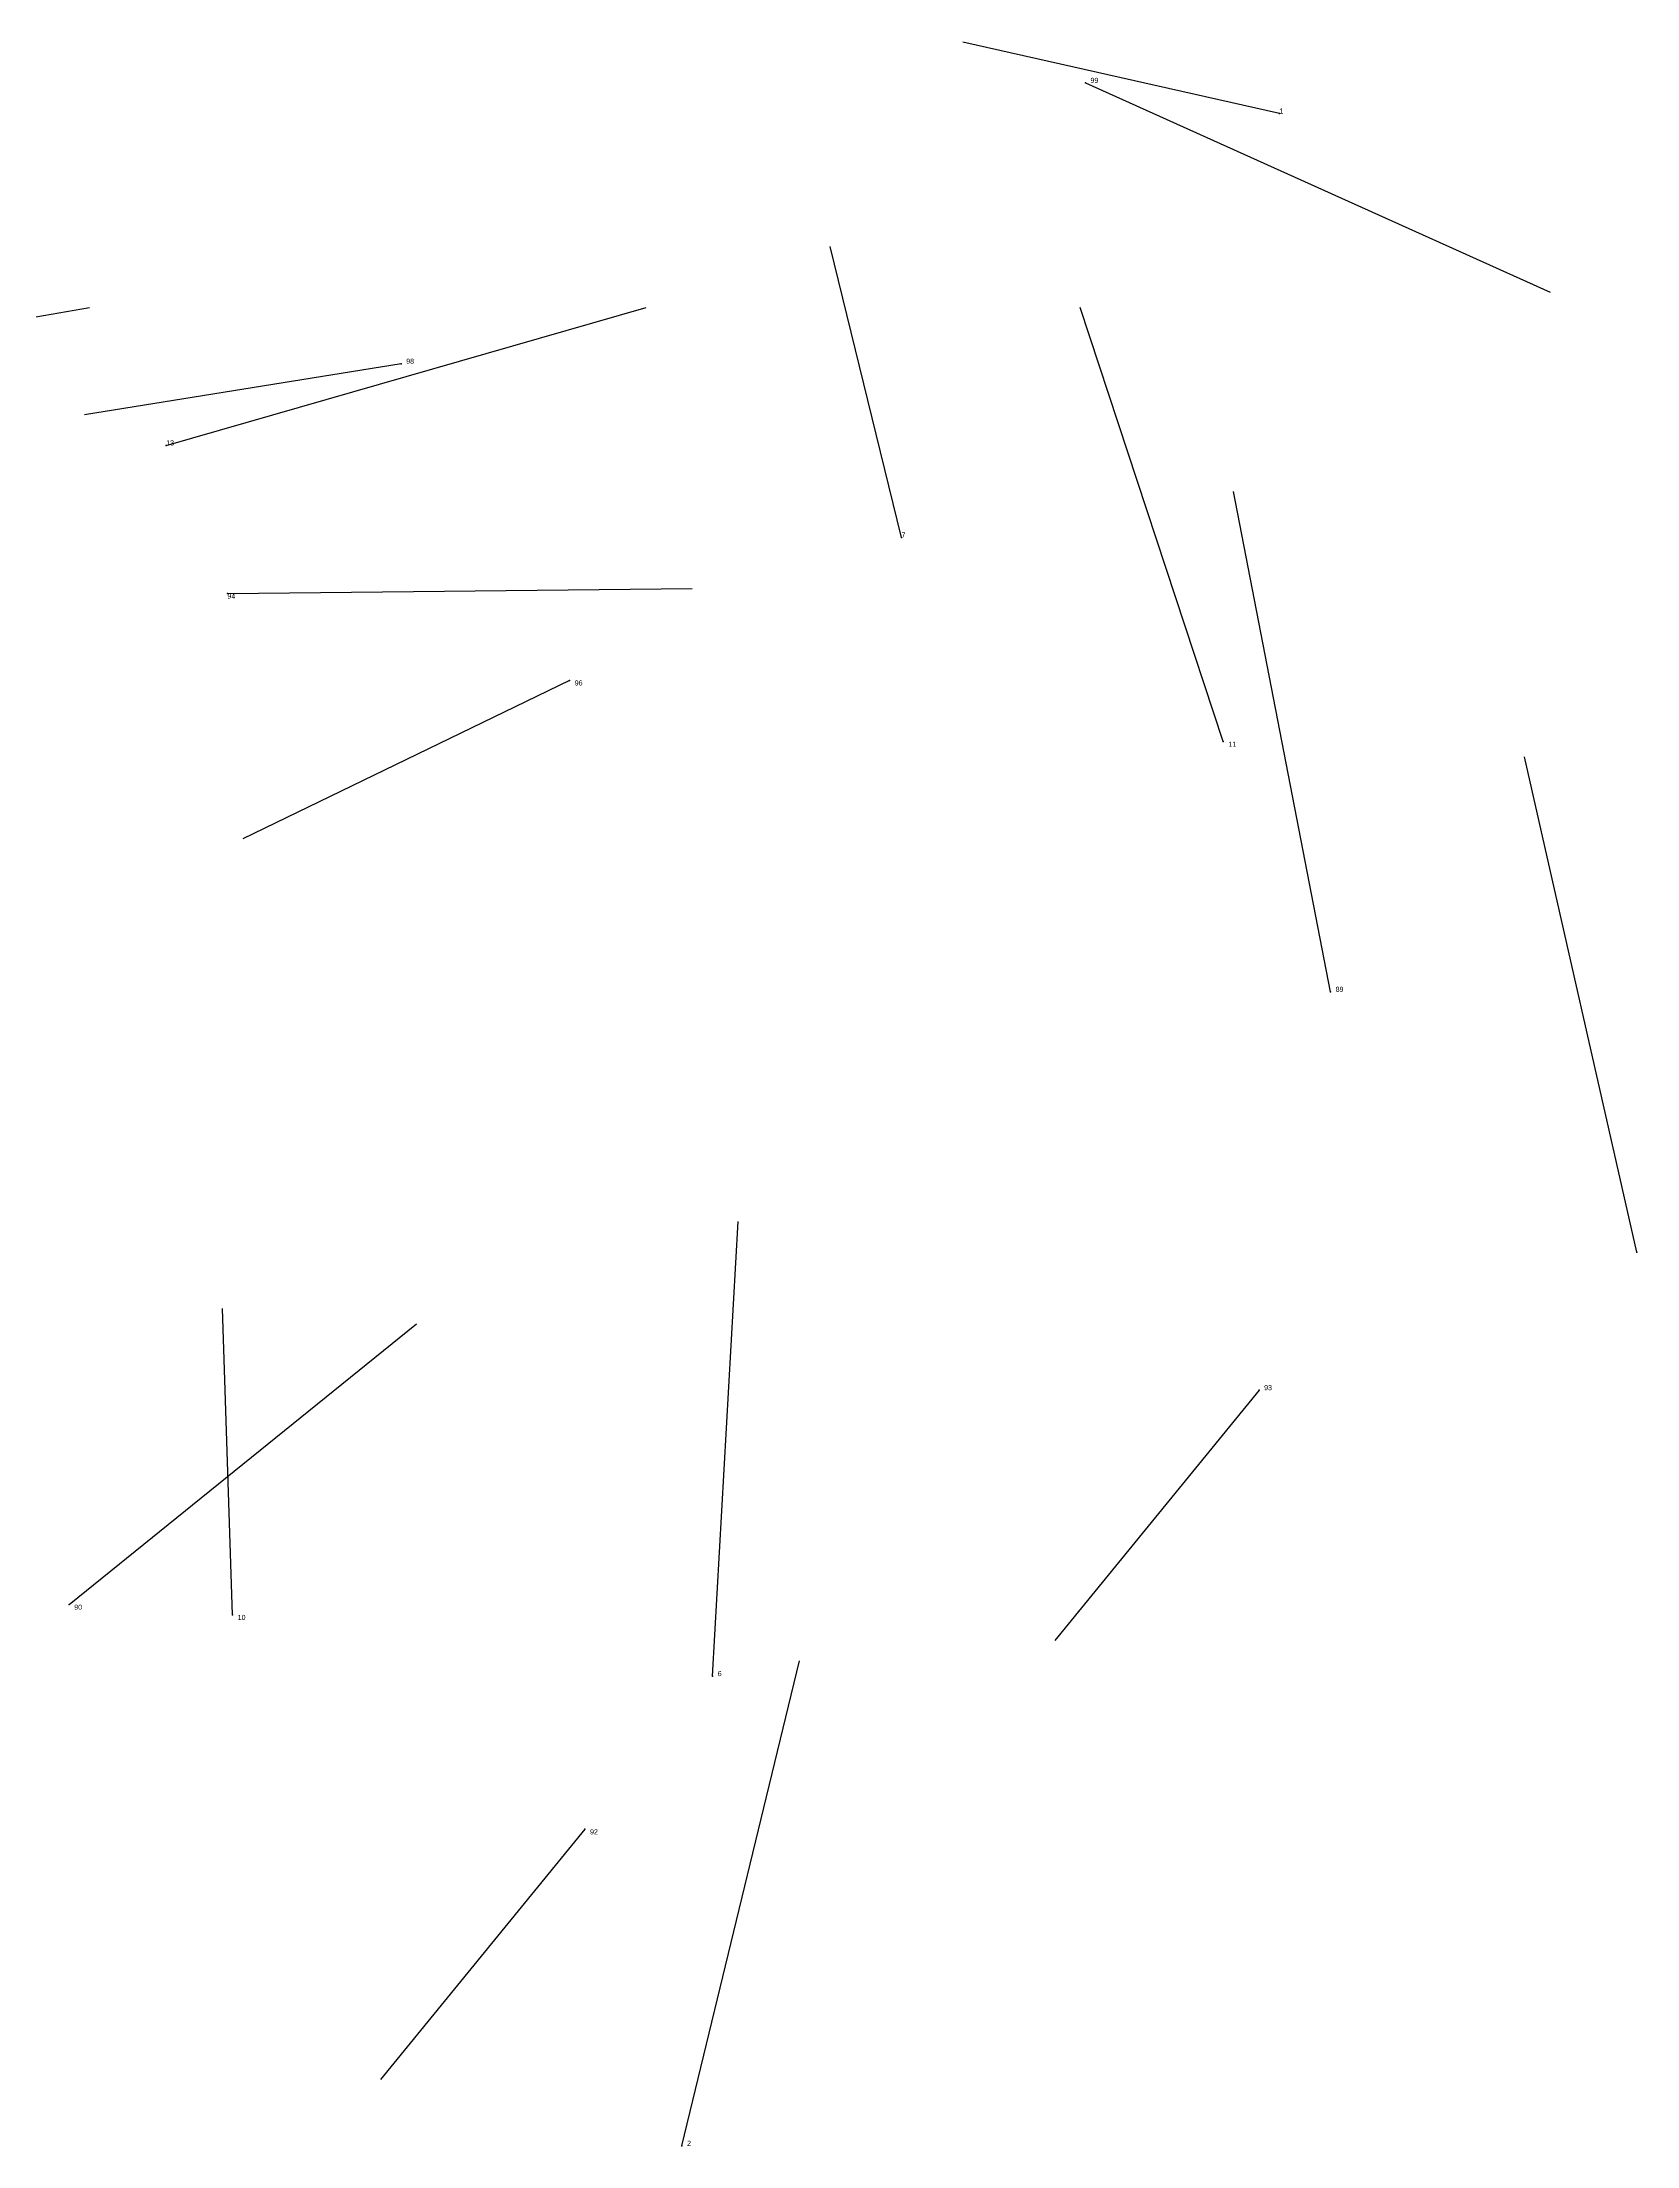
# Model space of a CAD drawing. Extents: x 0 to 1.06, y 0.02 to 1.09.
# Drawn here: x 0.2187 to 0.531, y 0.044 to 0.456 of the extents above; entities that cross this region are included whole.
import ezdxf

# ---------------------------------------------------------------- set-up
doc = ezdxf.new("R2010")
doc.units = 0
for name, color, linetype in [('Facilities', 3, 'CONTINUOUS'), ('Normals', 1, 'CONTINUOUS'), ('Source_points', 5, 'CONTINUOUS'), ('Text', 3, 'CONTINUOUS')]:
    doc.layers.add(name, color=color, linetype=linetype)

msp = doc.modelspace()

# ---------------------------------------------------------------- linework, layer by layer
at = {"layer": 'Facilities', "color": 3}
for p in [(0.423, 0.448, 0.586), (0.461, 0.442, 0.282), (0.289, 0.393, 0.863), (0.243, 0.377, 0.417), (0.387, 0.359, 0.205), (0.255, 0.348, 0.552), (0.322, 0.331, 0.695), (0.45, 0.319, 0.399), (0.471, 0.27, 0.536), (0.531, 0.219, 0.498), (0.457, 0.192, 0.891), (0.224, 0.15, 0.63), (0.256, 0.148, 0.025), (0.35, 0.136, 0.301), (0.325, 0.106, 0.901), (0.344, 0.044, 0.362)]:
    msp.add_point(p, dxfattribs=at)
at = {"layer": 'Normals', "color": 1}
for p, q in [((0.461, 0.442, 0.282), (0.399, 0.456, 0.359)), ((0.423, 0.448, 0.586), (0.514, 0.407, 0.575)), ((0.387, 0.359, 0.205), (0.373, 0.416, 0.287)), ((0.153, 0.391, 0.874), (0.228, 0.404, 0.81)), ((0.243, 0.377, 0.417), (0.337, 0.404, 0.394)), ((0.45, 0.319, 0.399), (0.422, 0.404, 0.442)), ((0.289, 0.393, 0.863), (0.227, 0.383, 0.941)), ((0.471, 0.27, 0.536), (0.452, 0.368, 0.533)), ((0.255, 0.348, 0.552), (0.346, 0.349, 0.51)), ((0.322, 0.331, 0.695), (0.258, 0.3, 0.766)), ((0.531, 0.219, 0.498), (0.509, 0.316, 0.502)), ((0.35, 0.136, 0.301), (0.355, 0.225, 0.348)), ((0.256, 0.148, 0.025), (0.254, 0.208, 0.105)), ((0.224, 0.15, 0.63), (0.292, 0.205, 0.582)), ((0.457, 0.192, 0.891), (0.417, 0.143, 0.968)), ((0.344, 0.044, 0.362), (0.367, 0.139, 0.387)), ((0.325, 0.106, 0.901), (0.285, 0.057, 0.978))]:
    msp.add_line(p, q, dxfattribs=at)
at = {"layer": 'Source_points', "color": 5}
for p in [(0.423, 0.448, 0.586), (0.461, 0.442, 0.282), (0.289, 0.393, 0.863), (0.243, 0.377, 0.417), (0.387, 0.359, 0.205), (0.255, 0.348, 0.552), (0.322, 0.331, 0.695), (0.45, 0.319, 0.399), (0.471, 0.27, 0.536), (0.531, 0.219, 0.498), (0.457, 0.192, 0.891), (0.224, 0.15, 0.63), (0.256, 0.148, 0.025), (0.35, 0.136, 0.301), (0.325, 0.106, 0.901), (0.344, 0.044, 0.362)]:
    msp.add_point(p, dxfattribs=at)

# ---------------------------------------------------------------- texts
at = {"layer": 'Text', "color": 3}
for s, p in [('99', (0.424, 0.448, 0.586)), ('1', (0.461, 0.442, 0.282)), ('98', (0.29, 0.393, 0.863)), ('13', (0.243, 0.377, 0.417)), ('7', (0.387, 0.359, 0.205)), ('94', (0.255, 0.347, 0.552)), ('96', (0.323, 0.33, 0.695)), ('11', (0.451, 0.318, 0.399)), ('89', (0.472, 0.27, 0.536)), ('93', (0.458, 0.192, 0.891)), ('90', (0.225, 0.149, 0.63)), ('10', (0.257, 0.147, 0.025)), ('6', (0.351, 0.136, 0.301)), ('92', (0.326, 0.105, 0.901)), ('2', (0.345, 0.044, 0.362))]:
    msp.add_text(s, height=0.001, dxfattribs=at).set_placement(p)

doc.saveas('drawing.dxf')
